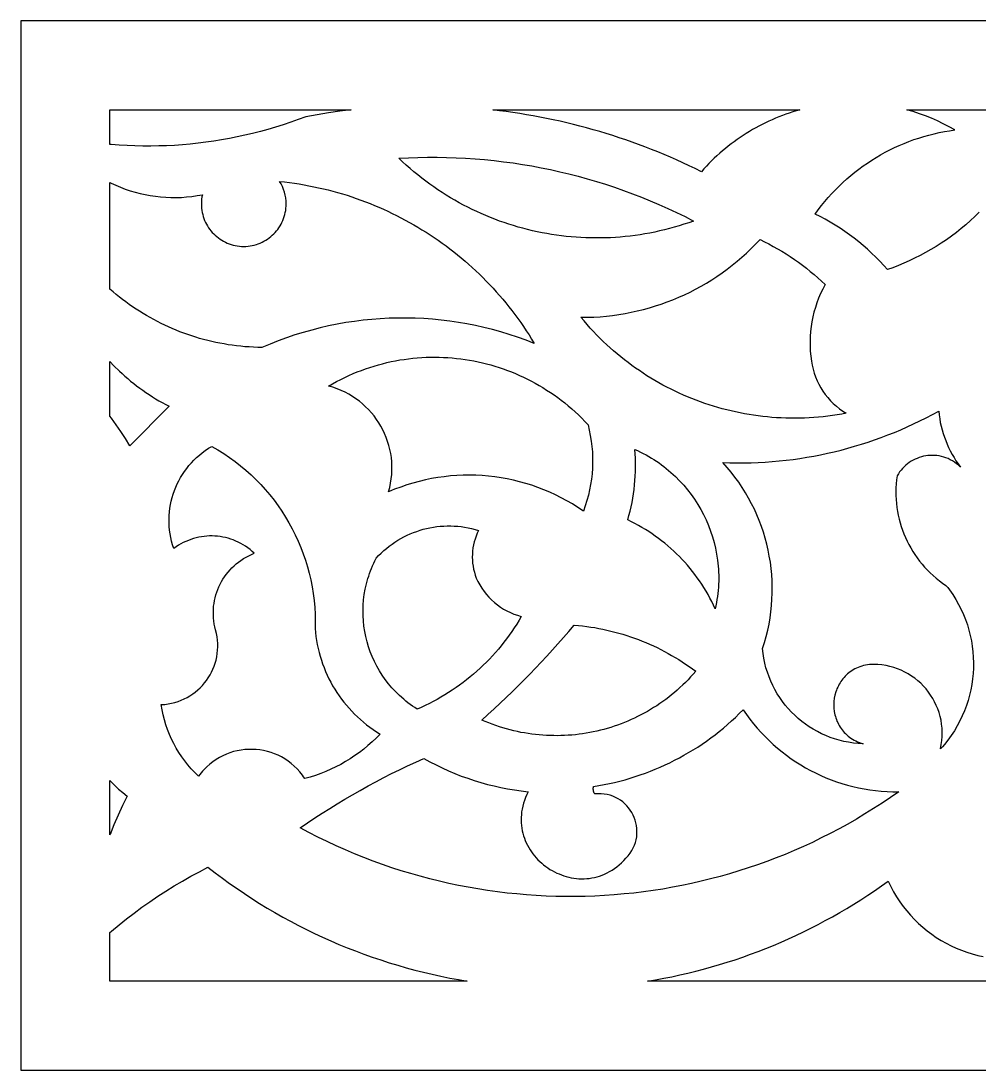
# Model space of a CAD drawing. Extents: x -116 to 116, y -59 to 59.
# Drawn here: x -116.5 to -8.8, y -59 to 59 of the extents above; entities that cross this region are included whole.
import ezdxf

# ---------------------------------------------------------------- set-up
doc = ezdxf.new("R2010")
doc.units = 0
doc.header["$MEASUREMENT"] = 0
doc.layers.add('BITMAP_LAYER', color=18, linetype='CONTINUOUS')

msp = doc.modelspace()

# ---------------------------------------------------------------- linework, layer by layer
at = {"layer": 'BITMAP_LAYER'}
for points in [[(116.5, -59), (116.5, 59), (-116.5, 59), (-116.5, -59)], [(-80.65, 48.84), (-81.93, 48.66), (-83.21, 48.46), (-84.48, 48.23), (-85.32, 47.92), (-86.17, 47.62), (-87.02, 47.33), (-87.87, 47.06), (-88.73, 46.81), (-89.59, 46.57), (-90.46, 46.35), (-91.32, 46.15), (-92.19, 45.96), (-93.07, 45.78), (-93.94, 45.63), (-94.82, 45.48), (-95.7, 45.36), (-96.59, 45.25), (-97.47, 45.15), (-98.35, 45.08), (-99.24, 45.01), (-100.13, 44.97), (-101.02, 44.94), (-101.91, 44.92), (-102.8, 44.92), (-103.69, 44.94), (-104.58, 44.98), (-105.47, 45.03), (-106.36, 45.09), (-106.5, 45.11), (-106.5, 49), (-79.37, 49)], [(-29.34, 48.89), (-29.73, 48.77), (-30.13, 48.64), (-30.52, 48.5), (-30.9, 48.36), (-31.29, 48.21), (-31.67, 48.06), (-32.05, 47.89), (-32.42, 47.72), (-32.8, 47.55), (-33.17, 47.37), (-33.53, 47.18), (-33.89, 46.98), (-34.25, 46.78), (-34.61, 46.57), (-34.96, 46.35), (-35.31, 46.13), (-35.65, 45.9), (-35.99, 45.66), (-36.33, 45.42), (-36.66, 45.18), (-36.98, 44.92), (-37.31, 44.66), (-37.63, 44.4), (-37.94, 44.12), (-38.25, 43.84), (-38.55, 43.56), (-38.85, 43.27), (-39.15, 42.97), (-39.43, 42.67), (-39.72, 42.36), (-40, 42.05), (-40.69, 42.39), (-41.39, 42.72), (-42.09, 43.05), (-42.79, 43.37), (-43.49, 43.68), (-44.2, 43.98), (-44.91, 44.27), (-45.63, 44.56), (-46.35, 44.83), (-47.07, 45.1), (-47.79, 45.37), (-48.51, 45.62), (-49.24, 45.87), (-49.97, 46.11), (-50.7, 46.34), (-51.44, 46.56), (-52.18, 46.77), (-52.92, 46.98), (-53.66, 47.17), (-54.4, 47.36), (-55.15, 47.55), (-55.9, 47.72), (-56.65, 47.88), (-57.4, 48.04), (-58.15, 48.19), (-58.91, 48.33), (-59.67, 48.46), (-60.43, 48.59), (-61.19, 48.7), (-61.95, 48.81), (-62.71, 48.91), (-63.47, 49), (-28.94, 49)], [(-68.65, 43.66), (-67.58, 43.62), (-66.51, 43.57), (-65.44, 43.5), (-64.37, 43.41), (-63.31, 43.3), (-62.24, 43.17), (-61.18, 43.03), (-60.13, 42.87), (-59.07, 42.69), (-58.02, 42.5), (-56.97, 42.28), (-55.93, 42.05), (-54.89, 41.8), (-53.86, 41.53), (-52.83, 41.25), (-51.8, 40.95), (-50.78, 40.63), (-49.76, 40.29), (-48.75, 39.94), (-47.75, 39.57), (-46.75, 39.18), (-45.75, 38.78), (-44.77, 38.35), (-43.79, 37.92), (-42.81, 37.46), (-41.84, 36.99), (-40.88, 36.5), (-41.42, 36.31), (-41.96, 36.13), (-42.51, 35.96), (-43.05, 35.8), (-43.6, 35.65), (-44.15, 35.51), (-44.7, 35.38), (-45.25, 35.26), (-45.8, 35.15), (-46.35, 35.05), (-46.9, 34.96), (-47.45, 34.88), (-48.01, 34.81), (-48.56, 34.75), (-49.12, 34.7), (-49.67, 34.66), (-50.23, 34.62), (-50.78, 34.6), (-51.34, 34.59), (-51.89, 34.59), (-52.44, 34.59), (-53, 34.61), (-53.55, 34.64), (-54.1, 34.67), (-54.65, 34.72), (-55.2, 34.77), (-55.75, 34.83), (-56.29, 34.91), (-56.84, 34.99), (-57.38, 35.08), (-57.92, 35.18), (-58.46, 35.29), (-59, 35.41), (-59.54, 35.54), (-60.07, 35.68), (-60.6, 35.82), (-61.13, 35.98), (-61.66, 36.15), (-62.18, 36.32), (-62.7, 36.5), (-63.22, 36.7), (-63.73, 36.9), (-64.25, 37.11), (-64.75, 37.33), (-65.26, 37.56), (-65.76, 37.79), (-66.26, 38.04), (-66.75, 38.3), (-67.24, 38.56), (-67.73, 38.83), (-68.21, 39.11), (-68.68, 39.4), (-69.16, 39.7), (-69.62, 40.01), (-70.09, 40.33), (-70.55, 40.65), (-71, 40.99), (-71.45, 41.33), (-71.89, 41.68), (-72.33, 42.04), (-72.76, 42.41), (-73.19, 42.78), (-73.61, 43.17), (-74.03, 43.56), (-72.95, 43.62), (-71.87, 43.65), (-70.8, 43.67), (-69.72, 43.67)], [(-86.87, 40.9), (-86.32, 40.83), (-85.76, 40.75), (-85.21, 40.67), (-84.67, 40.57), (-84.12, 40.47), (-83.58, 40.36), (-83.04, 40.25), (-82.5, 40.12), (-81.96, 39.99), (-81.43, 39.85), (-80.9, 39.7), (-80.37, 39.55), (-79.84, 39.39), (-79.32, 39.22), (-78.8, 39.04), (-78.29, 38.85), (-77.77, 38.66), (-77.26, 38.46), (-76.76, 38.26), (-76.25, 38.04), (-75.75, 37.82), (-75.26, 37.6), (-74.76, 37.36), (-74.27, 37.12), (-73.79, 36.87), (-73.31, 36.61), (-72.83, 36.35), (-72.35, 36.08), (-71.88, 35.81), (-71.42, 35.52), (-70.96, 35.23), (-70.5, 34.94), (-70.04, 34.64), (-69.6, 34.33), (-69.15, 34.01), (-68.71, 33.69), (-68.27, 33.36), (-67.84, 33.03), (-67.42, 32.69), (-67, 32.34), (-66.58, 31.99), (-66.17, 31.63), (-65.76, 31.26), (-65.36, 30.89), (-64.96, 30.51), (-64.57, 30.13), (-64.19, 29.74), (-63.81, 29.34), (-63.43, 28.94), (-63.06, 28.54), (-62.7, 28.12), (-62.34, 27.7), (-61.99, 27.28), (-61.64, 26.85), (-61.3, 26.42), (-60.97, 25.98), (-60.64, 25.53), (-60.31, 25.08), (-60, 24.62), (-59.69, 24.16), (-59.38, 23.69), (-59.09, 23.22), (-58.8, 22.74), (-59.72, 23.1), (-60.66, 23.44), (-61.6, 23.75), (-62.54, 24.03), (-63.49, 24.3), (-64.45, 24.53), (-65.4, 24.75), (-66.37, 24.94), (-67.33, 25.1), (-68.3, 25.25), (-69.27, 25.36), (-70.25, 25.46), (-71.22, 25.53), (-72.2, 25.57), (-73.17, 25.59), (-74.15, 25.59), (-75.12, 25.56), (-76.1, 25.51), (-77.07, 25.44), (-78.04, 25.34), (-79.01, 25.21), (-79.98, 25.07), (-80.94, 24.9), (-81.91, 24.7), (-82.86, 24.48), (-83.81, 24.24), (-84.76, 23.97), (-85.7, 23.68), (-86.64, 23.36), (-87.57, 23.03), (-88.49, 22.66), (-89.41, 22.27), (-89.89, 22.28), (-90.37, 22.3), (-90.85, 22.33), (-91.32, 22.36), (-91.8, 22.41), (-92.27, 22.46), (-92.74, 22.52), (-93.21, 22.59), (-93.67, 22.67), (-94.14, 22.75), (-94.6, 22.85), (-95.06, 22.95), (-95.51, 23.06), (-95.97, 23.18), (-96.42, 23.3), (-96.86, 23.44), (-97.31, 23.58), (-97.75, 23.73), (-98.19, 23.88), (-98.63, 24.05), (-99.06, 24.22), (-99.49, 24.4), (-99.91, 24.59), (-100.33, 24.78), (-100.75, 24.98), (-101.16, 25.19), (-101.57, 25.41), (-101.98, 25.63), (-102.38, 25.86), (-102.78, 26.1), (-103.17, 26.34), (-103.56, 26.59), (-103.95, 26.85), (-104.33, 27.12), (-104.7, 27.39), (-105.07, 27.66), (-105.44, 27.95), (-105.8, 28.24), (-106.15, 28.54), (-106.5, 28.84), (-106.5, 40.83), (-106.36, 40.76), (-105.84, 40.52), (-105.31, 40.29), (-104.77, 40.09), (-104.22, 39.9), (-103.66, 39.74), (-103.1, 39.59), (-102.54, 39.47), (-101.97, 39.36), (-101.39, 39.28), (-100.81, 39.21), (-100.23, 39.17), (-99.65, 39.15), (-99.06, 39.14), (-98.47, 39.16), (-97.88, 39.21), (-97.29, 39.27), (-96.7, 39.36), (-96.11, 39.46), (-96.16, 39.21), (-96.19, 38.95), (-96.22, 38.68), (-96.22, 38.42), (-96.22, 38.17), (-96.2, 37.93), (-96.17, 37.69), (-96.13, 37.45), (-96.07, 37.22), (-96.01, 37), (-95.93, 36.78), (-95.85, 36.56), (-95.75, 36.35), (-95.65, 36.14), (-95.53, 35.94), (-95.41, 35.75), (-95.28, 35.56), (-95.14, 35.38), (-94.99, 35.21), (-94.83, 35.04), (-94.66, 34.89), (-94.49, 34.74), (-94.31, 34.59), (-94.12, 34.46), (-93.93, 34.34), (-93.73, 34.22), (-93.52, 34.12), (-93.31, 34.02), (-93.1, 33.94), (-92.87, 33.86), (-92.65, 33.8), (-92.42, 33.74), (-92.18, 33.7), (-91.94, 33.67), (-91.7, 33.65), (-91.46, 33.65), (-91.21, 33.65), (-90.97, 33.67), (-90.73, 33.7), (-90.5, 33.74), (-90.27, 33.8), (-90.04, 33.86), (-89.82, 33.94), (-89.6, 34.02), (-89.39, 34.12), (-89.18, 34.22), (-88.98, 34.34), (-88.79, 34.46), (-88.6, 34.59), (-88.42, 34.74), (-88.25, 34.89), (-88.09, 35.04), (-87.93, 35.21), (-87.78, 35.38), (-87.64, 35.56), (-87.5, 35.75), (-87.38, 35.94), (-87.26, 36.14), (-87.16, 36.35), (-87.06, 36.56), (-86.98, 36.78), (-86.9, 37), (-86.84, 37.22), (-86.79, 37.45), (-86.74, 37.69), (-86.71, 37.93), (-86.7, 38.17), (-86.69, 38.42), (-86.7, 38.75), (-86.74, 39.09), (-86.8, 39.42), (-86.88, 39.75), (-86.98, 40.06), (-87.11, 40.37), (-87.26, 40.67), (-87.43, 40.96)], [(-32.91, 34.17), (-32.41, 33.92), (-31.92, 33.65), (-31.43, 33.38), (-30.95, 33.09), (-30.48, 32.8), (-30.01, 32.5), (-29.54, 32.18), (-29.09, 31.86), (-28.64, 31.53), (-28.2, 31.18), (-27.77, 30.83), (-27.34, 30.47), (-26.92, 30.1), (-26.51, 29.72), (-26.1, 29.34), (-26.36, 28.84), (-26.6, 28.34), (-26.82, 27.82), (-27.02, 27.3), (-27.19, 26.78), (-27.35, 26.24), (-27.48, 25.71), (-27.58, 25.16), (-27.67, 24.62), (-27.73, 24.07), (-27.77, 23.51), (-27.79, 22.96), (-27.79, 22.4), (-27.76, 21.85), (-27.71, 21.29), (-27.63, 20.73), (-27.56, 20.28), (-27.45, 19.83), (-27.33, 19.39), (-27.18, 18.96), (-27, 18.54), (-26.81, 18.13), (-26.59, 17.74), (-26.34, 17.35), (-26.08, 16.98), (-25.8, 16.63), (-25.5, 16.29), (-25.17, 15.97), (-24.83, 15.67), (-24.48, 15.38), (-24.1, 15.12), (-23.71, 14.88), (-24.23, 14.78), (-24.75, 14.69), (-25.28, 14.61), (-25.8, 14.54), (-26.33, 14.48), (-26.85, 14.43), (-27.38, 14.39), (-27.9, 14.36), (-28.42, 14.33), (-28.95, 14.32), (-29.47, 14.31), (-29.99, 14.31), (-30.51, 14.33), (-31.03, 14.35), (-31.55, 14.37), (-32.07, 14.41), (-32.58, 14.46), (-33.1, 14.51), (-33.61, 14.57), (-34.13, 14.65), (-34.64, 14.73), (-35.14, 14.81), (-35.65, 14.91), (-36.16, 15.02), (-36.66, 15.13), (-37.16, 15.25), (-37.66, 15.38), (-38.15, 15.52), (-38.65, 15.67), (-39.14, 15.82), (-39.63, 15.99), (-40.11, 16.16), (-40.59, 16.34), (-41.07, 16.52), (-41.55, 16.72), (-42.02, 16.92), (-42.49, 17.13), (-42.96, 17.35), (-43.42, 17.58), (-43.88, 17.81), (-44.34, 18.05), (-44.79, 18.3), (-45.24, 18.56), (-45.68, 18.83), (-46.12, 19.1), (-46.55, 19.38), (-46.98, 19.67), (-47.41, 19.96), (-47.83, 20.26), (-48.25, 20.57), (-48.66, 20.89), (-49.07, 21.21), (-49.47, 21.55), (-49.87, 21.89), (-50.26, 22.23), (-50.65, 22.59), (-51.03, 22.95), (-51.41, 23.31), (-51.78, 23.69), (-52.14, 24.07), (-52.5, 24.46), (-52.85, 24.85), (-53.2, 25.26), (-53.54, 25.67), (-52.82, 25.67), (-52.11, 25.7), (-51.4, 25.74), (-50.69, 25.8), (-49.99, 25.88), (-49.29, 25.98), (-48.59, 26.09), (-47.9, 26.23), (-47.21, 26.38), (-46.53, 26.55), (-45.85, 26.73), (-45.18, 26.94), (-44.51, 27.16), (-43.85, 27.39), (-43.2, 27.65), (-42.55, 27.92), (-41.92, 28.21), (-41.28, 28.51), (-40.66, 28.83), (-40.04, 29.17), (-39.44, 29.52), (-38.84, 29.89), (-38.25, 30.27), (-37.67, 30.67), (-37.1, 31.09), (-36.54, 31.52), (-35.99, 31.97), (-35.45, 32.43), (-34.93, 32.9), (-34.41, 33.39), (-33.91, 33.9), (-33.41, 34.42)], [(-106.05, 20.22), (-105.44, 19.62), (-105.13, 19.33), (-104.82, 19.05), (-104.49, 18.77), (-104.17, 18.5), (-103.83, 18.23), (-103.5, 17.97), (-103.15, 17.71), (-102.81, 17.46), (-102.45, 17.21), (-102.1, 16.97), (-101.73, 16.74), (-101.37, 16.51), (-100.99, 16.29), (-100.62, 16.07), (-100.23, 15.86), (-99.85, 15.66), (-104.28, 11.22), (-104.76, 12.02), (-105.26, 12.81), (-105.79, 13.58), (-106.33, 14.33), (-106.5, 14.55), (-106.5, 20.69)], [(-69.48, 21.18), (-68.99, 21.16), (-68.5, 21.14), (-68.02, 21.1), (-67.53, 21.05), (-67.04, 21), (-66.56, 20.93), (-66.07, 20.85), (-65.59, 20.76), (-65.11, 20.67), (-64.63, 20.56), (-64.16, 20.44), (-63.68, 20.31), (-63.21, 20.18), (-62.75, 20.03), (-62.28, 19.87), (-61.82, 19.7), (-61.36, 19.53), (-60.9, 19.34), (-60.45, 19.14), (-60, 18.94), (-59.56, 18.72), (-59.12, 18.49), (-58.68, 18.26), (-58.25, 18.01), (-57.82, 17.76), (-57.4, 17.49), (-56.98, 17.22), (-56.57, 16.93), (-56.16, 16.64), (-55.76, 16.34), (-55.36, 16.03), (-54.97, 15.7), (-54.58, 15.37), (-54.2, 15.03), (-53.83, 14.68), (-53.46, 14.32), (-53.1, 13.95), (-52.75, 13.57), (-52.61, 12.97), (-52.49, 12.36), (-52.39, 11.75), (-52.31, 11.14), (-52.26, 10.53), (-52.24, 9.91), (-52.24, 9.3), (-52.26, 8.69), (-52.3, 8.07), (-52.37, 7.46), (-52.46, 6.86), (-52.57, 6.25), (-52.71, 5.65), (-52.87, 5.05), (-53.06, 4.46), (-53.27, 3.88), (-53.88, 4.29), (-54.49, 4.67), (-55.12, 5.04), (-55.76, 5.38), (-56.41, 5.7), (-57.06, 6), (-57.72, 6.28), (-58.39, 6.54), (-59.07, 6.77), (-59.75, 6.98), (-60.44, 7.18), (-61.13, 7.34), (-61.83, 7.49), (-62.53, 7.62), (-63.23, 7.72), (-63.94, 7.8), (-64.65, 7.86), (-65.36, 7.9), (-66.07, 7.91), (-66.78, 7.9), (-67.49, 7.87), (-68.2, 7.82), (-68.91, 7.74), (-69.62, 7.64), (-70.33, 7.52), (-71.03, 7.38), (-71.73, 7.21), (-72.43, 7.02), (-73.12, 6.81), (-73.81, 6.58), (-74.49, 6.32), (-75.17, 6.04), (-75.04, 6.52), (-74.94, 7.01), (-74.87, 7.49), (-74.82, 7.97), (-74.79, 8.45), (-74.79, 8.93), (-74.82, 9.41), (-74.86, 9.88), (-74.93, 10.34), (-75.03, 10.81), (-75.14, 11.26), (-75.28, 11.71), (-75.44, 12.15), (-75.62, 12.58), (-75.82, 13), (-76.04, 13.41), (-76.28, 13.81), (-76.53, 14.19), (-76.81, 14.57), (-77.11, 14.93), (-77.42, 15.28), (-77.75, 15.61), (-78.1, 15.92), (-78.46, 16.22), (-78.84, 16.51), (-79.23, 16.77), (-79.65, 17.02), (-80.07, 17.24), (-80.51, 17.45), (-80.96, 17.64), (-81.43, 17.8), (-81.91, 17.94), (-81.46, 18.2), (-81.01, 18.44), (-80.55, 18.68), (-80.09, 18.91), (-79.63, 19.12), (-79.17, 19.33), (-78.7, 19.52), (-78.23, 19.7), (-77.75, 19.87), (-77.28, 20.03), (-76.8, 20.18), (-76.32, 20.32), (-75.84, 20.45), (-75.36, 20.57), (-74.87, 20.68), (-74.38, 20.78), (-73.9, 20.87), (-73.41, 20.94), (-72.92, 21.01), (-72.43, 21.06), (-71.94, 21.11), (-71.45, 21.14), (-70.96, 21.17), (-70.47, 21.18), (-69.97, 21.19)], [(-13.27, 14.69), (-13.21, 14.26), (-13.14, 13.84), (-13.05, 13.42), (-12.94, 13.01), (-12.82, 12.6), (-12.69, 12.2), (-12.54, 11.8), (-12.38, 11.4), (-12.21, 11.01), (-12.02, 10.63), (-11.82, 10.25), (-11.6, 9.88), (-11.38, 9.52), (-11.14, 9.17), (-10.88, 8.82), (-11.1, 9.02), (-11.32, 9.2), (-11.55, 9.37), (-11.78, 9.52), (-12.02, 9.65), (-12.26, 9.77), (-12.51, 9.87), (-12.76, 9.95), (-13.01, 10.02), (-13.26, 10.07), (-13.52, 10.11), (-13.77, 10.13), (-14.03, 10.14), (-14.28, 10.13), (-14.53, 10.11), (-14.78, 10.08), (-15.03, 10.03), (-15.27, 9.97), (-15.51, 9.89), (-15.75, 9.8), (-15.98, 9.7), (-16.2, 9.59), (-16.42, 9.47), (-16.63, 9.33), (-16.84, 9.18), (-17.03, 9.02), (-17.22, 8.85), (-17.39, 8.67), (-17.56, 8.48), (-17.72, 8.28), (-17.86, 8.07), (-17.99, 7.85), (-18.05, 7.4), (-18.1, 6.95), (-18.13, 6.5), (-18.14, 6.06), (-18.13, 5.61), (-18.11, 5.16), (-18.08, 4.72), (-18.03, 4.28), (-17.96, 3.84), (-17.88, 3.41), (-17.78, 2.98), (-17.66, 2.55), (-17.54, 2.13), (-17.39, 1.71), (-17.24, 1.3), (-17.07, 0.9), (-16.88, 0.5), (-16.68, 0.1), (-16.47, -0.28), (-16.24, -0.66), (-16, -1.03), (-15.75, -1.39), (-15.48, -1.75), (-15.2, -2.09), (-14.91, -2.43), (-14.6, -2.76), (-14.28, -3.07), (-13.95, -3.38), (-13.61, -3.67), (-13.25, -3.96), (-12.89, -4.23), (-12.51, -4.49), (-12.31, -4.74), (-12.11, -5), (-11.75, -5.53), (-11.41, -6.07), (-11.09, -6.63), (-10.8, -7.19), (-10.54, -7.76), (-10.31, -8.34), (-10.1, -8.93), (-9.93, -9.53), (-9.77, -10.13), (-9.65, -10.73), (-9.55, -11.34), (-9.47, -11.95), (-9.43, -12.56), (-9.41, -13.18), (-9.42, -13.79), (-9.45, -14.4), (-9.51, -15.01), (-9.6, -15.62), (-9.71, -16.23), (-9.85, -16.83), (-10.01, -17.42), (-10.21, -18.01), (-10.42, -18.59), (-10.67, -19.17), (-10.94, -19.73), (-11.24, -20.28), (-11.56, -20.83), (-11.91, -21.36), (-12.29, -21.88), (-12.69, -22.38), (-12.9, -22.63), (-13.12, -22.87), (-13.03, -22.4), (-12.96, -21.93), (-12.93, -21.47), (-12.92, -21.01), (-12.94, -20.55), (-12.99, -20.1), (-13.06, -19.66), (-13.16, -19.23), (-13.28, -18.8), (-13.43, -18.38), (-13.59, -17.98), (-13.79, -17.58), (-14, -17.2), (-14.23, -16.83), (-14.48, -16.48), (-14.75, -16.14), (-15.04, -15.81), (-15.35, -15.5), (-15.68, -15.21), (-16.02, -14.94), (-16.37, -14.68), (-16.74, -14.45), (-17.13, -14.24), (-17.53, -14.04), (-17.94, -13.88), (-18.36, -13.73), (-18.8, -13.61), (-19.24, -13.51), (-19.7, -13.44), (-20.16, -13.39), (-20.63, -13.38), (-21.11, -13.39), (-21.34, -13.42), (-21.56, -13.46), (-21.78, -13.51), (-21.98, -13.57), (-22.19, -13.64), (-22.38, -13.72), (-22.57, -13.8), (-22.75, -13.89), (-22.93, -13.99), (-23.1, -14.09), (-23.26, -14.2), (-23.42, -14.32), (-23.57, -14.44), (-23.71, -14.57), (-23.84, -14.71), (-23.97, -14.85), (-24.09, -14.99), (-24.21, -15.14), (-24.32, -15.29), (-24.42, -15.45), (-24.52, -15.61), (-24.6, -15.78), (-24.68, -15.94), (-24.76, -16.12), (-24.83, -16.29), (-24.89, -16.47), (-24.99, -16.83), (-25.06, -17.19), (-25.1, -17.56), (-25.12, -17.93), (-25.1, -18.31), (-25.06, -18.68), (-25.03, -18.86), (-24.99, -19.04), (-24.94, -19.22), (-24.89, -19.4), (-24.83, -19.58), (-24.76, -19.75), (-24.68, -19.92), (-24.6, -20.09), (-24.51, -20.26), (-24.41, -20.42), (-24.3, -20.58), (-24.19, -20.73), (-24.07, -20.88), (-23.94, -21.02), (-23.81, -21.16), (-23.66, -21.3), (-23.51, -21.43), (-23.35, -21.55), (-23.19, -21.67), (-23.01, -21.78), (-22.83, -21.89), (-22.64, -21.98), (-22.45, -22.08), (-22.24, -22.16), (-22.03, -22.24), (-21.81, -22.3), (-22.36, -22.27), (-22.91, -22.22), (-23.45, -22.14), (-23.98, -22.03), (-24.5, -21.91), (-25.02, -21.75), (-25.52, -21.58), (-26.01, -21.38), (-26.49, -21.17), (-26.96, -20.93), (-27.42, -20.67), (-27.87, -20.4), (-28.3, -20.1), (-28.71, -19.78), (-29.12, -19.45), (-29.5, -19.1), (-29.87, -18.73), (-30.23, -18.35), (-30.57, -17.95), (-30.89, -17.54), (-31.19, -17.11), (-31.47, -16.67), (-31.73, -16.21), (-31.98, -15.74), (-32.2, -15.26), (-32.4, -14.77), (-32.58, -14.26), (-32.74, -13.75), (-32.87, -13.22), (-32.98, -12.69), (-33.06, -12.15), (-33.13, -11.6), (-32.91, -10.91), (-32.72, -10.22), (-32.55, -9.53), (-32.4, -8.84), (-32.28, -8.15), (-32.19, -7.45), (-32.12, -6.75), (-32.07, -6.05), (-32.04, -5.36), (-32.04, -4.66), (-32.06, -3.96), (-32.1, -3.27), (-32.17, -2.58), (-32.25, -1.89), (-32.37, -1.2), (-32.5, -0.52), (-32.66, 0.15), (-32.83, 0.82), (-33.03, 1.49), (-33.26, 2.14), (-33.5, 2.8), (-33.77, 3.44), (-34.05, 4.07), (-34.36, 4.7), (-34.69, 5.32), (-35.04, 5.92), (-35.42, 6.52), (-35.81, 7.11), (-36.23, 7.68), (-36.66, 8.24), (-37.12, 8.79), (-37.59, 9.33), (-36.8, 9.3), (-36.01, 9.29), (-35.21, 9.29), (-34.42, 9.31), (-33.63, 9.34), (-32.84, 9.38), (-32.06, 9.44), (-31.27, 9.51), (-30.49, 9.59), (-29.7, 9.69), (-28.92, 9.8), (-28.15, 9.92), (-27.37, 10.06), (-26.6, 10.21), (-25.83, 10.37), (-25.06, 10.55), (-24.29, 10.74), (-23.53, 10.94), (-22.78, 11.16), (-22.02, 11.38), (-21.27, 11.63), (-20.53, 11.88), (-19.78, 12.15), (-19.05, 12.43), (-18.31, 12.72), (-17.59, 13.02), (-16.86, 13.34), (-16.14, 13.67), (-15.43, 14.01), (-14.72, 14.37), (-14.02, 14.73), (-13.32, 15.11)], [(-94.37, 10.75), (-93.7, 10.34), (-93.05, 9.9), (-92.42, 9.44), (-91.81, 8.96), (-91.21, 8.46), (-90.63, 7.94), (-90.08, 7.41), (-89.54, 6.86), (-89.03, 6.29), (-88.53, 5.7), (-88.05, 5.1), (-87.6, 4.48), (-87.17, 3.85), (-86.76, 3.2), (-86.37, 2.55), (-86, 1.87), (-85.66, 1.19), (-85.34, 0.5), (-85.04, -0.21), (-84.77, -0.93), (-84.52, -1.65), (-84.3, -2.39), (-84.1, -3.13), (-83.92, -3.88), (-83.77, -4.64), (-83.65, -5.41), (-83.55, -6.18), (-83.48, -6.96), (-83.44, -7.74), (-83.42, -8.53), (-83.44, -9.32), (-83.39, -9.78), (-83.34, -10.24), (-83.27, -10.69), (-83.19, -11.14), (-83.09, -11.58), (-82.99, -12.03), (-82.87, -12.46), (-82.73, -12.89), (-82.59, -13.32), (-82.43, -13.74), (-82.26, -14.16), (-82.07, -14.57), (-81.88, -14.98), (-81.67, -15.37), (-81.46, -15.77), (-81.23, -16.15), (-80.99, -16.53), (-80.74, -16.9), (-80.47, -17.27), (-80.2, -17.62), (-79.92, -17.97), (-79.62, -18.31), (-79.32, -18.65), (-79, -18.97), (-78.68, -19.28), (-78.34, -19.59), (-78, -19.88), (-77.64, -20.17), (-77.28, -20.45), (-76.91, -20.71), (-76.53, -20.97), (-76.13, -21.21), (-76.57, -21.66), (-77.02, -22.09), (-77.49, -22.5), (-77.97, -22.9), (-78.46, -23.28), (-78.96, -23.64), (-79.48, -23.98), (-80.01, -24.31), (-80.55, -24.62), (-81.09, -24.9), (-81.65, -25.17), (-82.22, -25.42), (-82.8, -25.65), (-83.39, -25.86), (-83.98, -26.05), (-84.58, -26.22), (-84.72, -26.02), (-84.85, -25.83), (-85.14, -25.46), (-85.45, -25.12), (-85.77, -24.81), (-86.11, -24.52), (-86.46, -24.25), (-86.83, -24.01), (-87.21, -23.79), (-87.59, -23.6), (-87.99, -23.43), (-88.39, -23.28), (-88.8, -23.16), (-89.22, -23.07), (-89.64, -23), (-90.06, -22.95), (-90.49, -22.93), (-90.91, -22.93), (-91.34, -22.96), (-91.76, -23.01), (-92.18, -23.09), (-92.6, -23.19), (-93.01, -23.32), (-93.41, -23.47), (-93.8, -23.65), (-94.19, -23.85), (-94.56, -24.08), (-94.93, -24.33), (-95.28, -24.6), (-95.62, -24.9), (-95.94, -25.23), (-96.09, -25.4), (-96.24, -25.58), (-96.39, -25.77), (-96.53, -25.96), (-96.95, -25.55), (-97.35, -25.13), (-97.73, -24.69), (-98.09, -24.24), (-98.43, -23.77), (-98.75, -23.29), (-99.05, -22.8), (-99.33, -22.29), (-99.59, -21.78), (-99.82, -21.25), (-100.03, -20.71), (-100.22, -20.16), (-100.38, -19.61), (-100.52, -19.05), (-100.64, -18.48), (-100.73, -17.9), (-100.34, -17.87), (-99.95, -17.82), (-99.57, -17.75), (-99.2, -17.65), (-98.84, -17.54), (-98.49, -17.41), (-98.15, -17.26), (-97.82, -17.09), (-97.5, -16.9), (-97.19, -16.7), (-96.9, -16.48), (-96.62, -16.25), (-96.36, -16), (-96.1, -15.73), (-95.87, -15.46), (-95.65, -15.17), (-95.44, -14.87), (-95.25, -14.56), (-95.08, -14.24), (-94.93, -13.92), (-94.79, -13.58), (-94.67, -13.23), (-94.57, -12.88), (-94.49, -12.52), (-94.43, -12.15), (-94.39, -11.78), (-94.37, -11.41), (-94.38, -11.03), (-94.4, -10.65), (-94.45, -10.27), (-94.52, -9.88), (-94.62, -9.49), (-94.7, -9.16), (-94.77, -8.83), (-94.82, -8.49), (-94.85, -8.16), (-94.87, -7.82), (-94.87, -7.49), (-94.86, -7.16), (-94.84, -6.83), (-94.79, -6.51), (-94.74, -6.19), (-94.67, -5.87), (-94.58, -5.55), (-94.48, -5.24), (-94.37, -4.94), (-94.24, -4.64), (-94.1, -4.35), (-93.95, -4.06), (-93.79, -3.78), (-93.61, -3.51), (-93.42, -3.25), (-93.22, -2.99), (-93, -2.75), (-92.78, -2.51), (-92.54, -2.28), (-92.3, -2.07), (-92.04, -1.86), (-91.77, -1.67), (-91.49, -1.48), (-91.2, -1.31), (-90.9, -1.15), (-90.59, -1.01), (-90.27, -0.88), (-90.51, -0.66), (-90.75, -0.45), (-91, -0.26), (-91.26, -0.08), (-91.52, 0.08), (-91.79, 0.24), (-92.07, 0.38), (-92.35, 0.5), (-92.63, 0.62), (-92.92, 0.72), (-93.21, 0.81), (-93.5, 0.89), (-93.8, 0.95), (-94.1, 1), (-94.4, 1.04), (-94.7, 1.06), (-95, 1.07), (-95.3, 1.07), (-95.61, 1.06), (-95.91, 1.03), (-96.21, 0.99), (-96.51, 0.93), (-96.81, 0.86), (-97.1, 0.78), (-97.39, 0.69), (-97.68, 0.58), (-97.97, 0.46), (-98.25, 0.33), (-98.52, 0.18), (-98.79, 0.02), (-99.06, -0.16), (-99.32, -0.35), (-99.45, 0.06), (-99.56, 0.48), (-99.66, 0.89), (-99.73, 1.3), (-99.79, 1.72), (-99.83, 2.14), (-99.85, 2.55), (-99.85, 2.96), (-99.84, 3.38), (-99.8, 3.79), (-99.75, 4.19), (-99.69, 4.6), (-99.6, 5), (-99.5, 5.39), (-99.38, 5.78), (-99.25, 6.17), (-99.1, 6.55), (-98.93, 6.92), (-98.75, 7.29), (-98.56, 7.64), (-98.34, 7.99), (-98.12, 8.34), (-97.87, 8.67), (-97.62, 8.99), (-97.34, 9.3), (-97.06, 9.6), (-96.76, 9.89), (-96.44, 10.17), (-96.12, 10.44), (-95.78, 10.69), (-95.42, 10.93), (-95.05, 11.15)], [(-47.17, 10.67), (-46.85, 10.51), (-46.54, 10.36), (-46.23, 10.19), (-45.93, 10.02), (-45.63, 9.84), (-45.34, 9.66), (-45.05, 9.47), (-44.76, 9.28), (-44.49, 9.08), (-44.21, 8.87), (-43.95, 8.66), (-43.43, 8.22), (-42.93, 7.76), (-42.45, 7.28), (-41.99, 6.79), (-41.56, 6.27), (-41.15, 5.74), (-40.77, 5.2), (-40.4, 4.63), (-40.07, 4.06), (-39.75, 3.47), (-39.46, 2.87), (-39.2, 2.25), (-38.97, 1.63), (-38.76, 0.99), (-38.57, 0.35), (-38.42, -0.31), (-38.29, -0.97), (-38.19, -1.64), (-38.11, -2.31), (-38.09, -2.65), (-38.07, -2.99), (-38.06, -3.33), (-38.06, -3.67), (-38.06, -4.01), (-38.07, -4.36), (-38.09, -4.7), (-38.12, -5.05), (-38.15, -5.39), (-38.2, -5.74), (-38.25, -6.08), (-38.3, -6.43), (-38.37, -6.77), (-38.44, -7.12), (-38.63, -6.71), (-38.83, -6.3), (-39.04, -5.91), (-39.26, -5.51), (-39.48, -5.12), (-39.72, -4.74), (-39.96, -4.36), (-40.21, -3.99), (-40.46, -3.63), (-40.73, -3.27), (-41, -2.92), (-41.28, -2.57), (-41.57, -2.23), (-41.86, -1.89), (-42.17, -1.57), (-42.47, -1.25), (-42.79, -0.93), (-43.11, -0.62), (-43.44, -0.32), (-43.78, -0.03), (-44.12, 0.25), (-44.47, 0.53), (-44.82, 0.8), (-45.19, 1.06), (-45.55, 1.32), (-45.93, 1.57), (-46.3, 1.81), (-46.69, 2.04), (-47.08, 2.26), (-47.47, 2.48), (-47.88, 2.68), (-48.28, 2.88), (-48.15, 3.36), (-48.02, 3.85), (-47.91, 4.34), (-47.8, 4.83), (-47.71, 5.32), (-47.63, 5.82), (-47.57, 6.31), (-47.51, 6.81), (-47.47, 7.31), (-47.44, 7.81), (-47.41, 8.31), (-47.41, 8.81), (-47.41, 9.31), (-47.42, 9.81), (-47.45, 10.31), (-47.49, 10.81)], [(-67.8, 2.19), (-67.4, 2.16), (-67.01, 2.12), (-66.62, 2.07), (-66.23, 2), (-65.84, 1.91), (-65.45, 1.81), (-65.06, 1.7), (-65.21, 1.38), (-65.34, 1.06), (-65.45, 0.73), (-65.55, 0.4), (-65.63, 0.06), (-65.69, -0.28), (-65.73, -0.62), (-65.75, -0.96), (-65.76, -1.3), (-65.75, -1.65), (-65.72, -1.99), (-65.67, -2.33), (-65.61, -2.67), (-65.53, -3), (-65.43, -3.34), (-65.31, -3.67), (-65.12, -4.06), (-64.91, -4.44), (-64.69, -4.81), (-64.44, -5.16), (-64.18, -5.5), (-63.89, -5.82), (-63.59, -6.12), (-63.28, -6.4), (-62.94, -6.67), (-62.6, -6.92), (-62.24, -7.15), (-61.86, -7.36), (-61.48, -7.54), (-61.08, -7.71), (-60.67, -7.85), (-60.25, -7.97), (-60.5, -8.41), (-60.77, -8.84), (-61.04, -9.26), (-61.32, -9.67), (-61.6, -10.08), (-61.9, -10.49), (-62.2, -10.88), (-62.51, -11.27), (-62.83, -11.66), (-63.15, -12.03), (-63.48, -12.4), (-63.82, -12.77), (-64.17, -13.12), (-64.52, -13.47), (-64.89, -13.81), (-65.25, -14.15), (-65.63, -14.47), (-66.01, -14.79), (-66.4, -15.1), (-66.79, -15.41), (-67.19, -15.7), (-67.59, -15.99), (-68.01, -16.27), (-68.42, -16.54), (-68.85, -16.81), (-69.28, -17.06), (-69.71, -17.31), (-70.15, -17.55), (-70.59, -17.77), (-71.05, -17.99), (-71.5, -18.21), (-71.96, -18.41), (-72.23, -18.24), (-72.49, -18.06), (-72.74, -17.88), (-72.99, -17.69), (-73.24, -17.5), (-73.47, -17.3), (-73.93, -16.89), (-74.37, -16.47), (-74.79, -16.02), (-75.18, -15.56), (-75.54, -15.09), (-75.88, -14.59), (-76.2, -14.09), (-76.5, -13.57), (-76.77, -13.04), (-77.01, -12.5), (-77.23, -11.95), (-77.42, -11.39), (-77.59, -10.82), (-77.73, -10.25), (-77.85, -9.67), (-77.94, -9.08), (-78, -8.49), (-78.04, -7.9), (-78.04, -7.3), (-78.02, -6.7), (-77.98, -6.11), (-77.9, -5.51), (-77.8, -4.91), (-77.66, -4.32), (-77.5, -3.73), (-77.41, -3.44), (-77.31, -3.15), (-77.21, -2.86), (-77.09, -2.57), (-76.97, -2.28), (-76.84, -1.99), (-76.71, -1.71), (-76.56, -1.43), (-76.29, -1.13), (-76, -0.85), (-75.71, -0.58), (-75.41, -0.32), (-75.1, -0.07), (-74.78, 0.16), (-74.46, 0.38), (-74.13, 0.59), (-73.79, 0.79), (-73.44, 0.98), (-73.09, 1.15), (-72.74, 1.31), (-72.38, 1.46), (-72.01, 1.59), (-71.64, 1.71), (-71.27, 1.82), (-70.9, 1.92), (-70.52, 2), (-70.13, 2.07), (-69.75, 2.12), (-69.36, 2.16), (-68.97, 2.19), (-68.58, 2.21), (-68.19, 2.21)], [(-53.83, -8.99), (-53.36, -9.04), (-52.9, -9.1), (-52.44, -9.17), (-51.99, -9.24), (-51.53, -9.32), (-51.08, -9.41), (-50.63, -9.51), (-50.18, -9.62), (-49.73, -9.73), (-49.28, -9.85), (-48.84, -9.98), (-48.4, -10.12), (-47.96, -10.27), (-47.53, -10.42), (-47.09, -10.58), (-46.67, -10.75), (-46.24, -10.92), (-45.82, -11.11), (-45.4, -11.3), (-44.98, -11.49), (-44.57, -11.7), (-44.16, -11.91), (-43.75, -12.13), (-43.35, -12.36), (-42.95, -12.6), (-42.55, -12.84), (-42.16, -13.09), (-41.78, -13.34), (-41.39, -13.61), (-41.02, -13.88), (-40.64, -14.15), (-40.92, -14.48), (-41.21, -14.79), (-41.5, -15.1), (-41.8, -15.4), (-42.1, -15.69), (-42.41, -15.98), (-42.72, -16.26), (-43.04, -16.53), (-43.36, -16.8), (-43.68, -17.06), (-44.01, -17.31), (-44.35, -17.55), (-44.69, -17.79), (-45.03, -18.02), (-45.38, -18.24), (-45.73, -18.46), (-46.08, -18.66), (-46.44, -18.86), (-46.8, -19.06), (-47.17, -19.24), (-47.53, -19.42), (-47.9, -19.59), (-48.28, -19.75), (-48.66, -19.91), (-49.03, -20.06), (-49.42, -20.2), (-49.8, -20.33), (-50.19, -20.46), (-50.58, -20.57), (-50.97, -20.68), (-51.36, -20.78), (-51.76, -20.88), (-52.16, -20.96), (-52.56, -21.04), (-52.96, -21.11), (-53.36, -21.18), (-53.76, -21.23), (-54.17, -21.28), (-54.57, -21.32), (-54.98, -21.35), (-55.38, -21.37), (-55.79, -21.39), (-56.2, -21.4), (-56.61, -21.39), (-57.02, -21.38), (-57.43, -21.37), (-57.84, -21.34), (-58.25, -21.31), (-58.65, -21.27), (-59.06, -21.22), (-59.47, -21.16), (-59.88, -21.09), (-60.29, -21.02), (-60.69, -20.93), (-61.1, -20.84), (-61.5, -20.74), (-61.91, -20.63), (-62.31, -20.52), (-62.71, -20.39), (-63.11, -20.26), (-63.51, -20.11), (-63.9, -19.96), (-64.3, -19.8), (-64.69, -19.63), (-64, -19.01), (-63.31, -18.38), (-62.63, -17.74), (-61.96, -17.1), (-61.29, -16.45), (-60.62, -15.79), (-59.96, -15.14), (-59.31, -14.47), (-58.66, -13.8), (-58.02, -13.12), (-57.38, -12.44), (-56.75, -11.75), (-56.13, -11.06), (-55.51, -10.36), (-54.9, -9.66), (-54.29, -8.95)], [(-34.94, -19.02), (-34.55, -19.54), (-34.15, -20.05), (-33.73, -20.55), (-33.3, -21.03), (-32.85, -21.5), (-32.39, -21.95), (-31.92, -22.39), (-31.44, -22.81), (-30.94, -23.21), (-30.43, -23.6), (-29.91, -23.98), (-29.38, -24.33), (-28.84, -24.67), (-28.29, -25), (-27.73, -25.3), (-27.16, -25.59), (-26.59, -25.86), (-26, -26.12), (-25.41, -26.35), (-24.81, -26.57), (-24.2, -26.77), (-23.58, -26.95), (-22.96, -27.11), (-22.34, -27.26), (-21.7, -27.38), (-21.07, -27.48), (-20.42, -27.57), (-19.78, -27.63), (-19.13, -27.68), (-18.47, -27.7), (-17.82, -27.7), (-18.75, -28.36), (-19.69, -28.99), (-20.65, -29.6), (-21.61, -30.2), (-22.57, -30.78), (-23.55, -31.34), (-24.53, -31.88), (-25.52, -32.4), (-26.52, -32.9), (-27.53, -33.39), (-28.54, -33.86), (-29.56, -34.31), (-30.58, -34.74), (-31.61, -35.15), (-32.65, -35.54), (-33.69, -35.92), (-34.74, -36.27), (-35.79, -36.61), (-36.85, -36.93), (-37.91, -37.23), (-38.97, -37.51), (-40.04, -37.77), (-41.11, -38.02), (-42.19, -38.24), (-43.27, -38.45), (-44.35, -38.64), (-45.44, -38.81), (-46.52, -38.96), (-47.61, -39.09), (-48.7, -39.2), (-49.8, -39.3), (-50.89, -39.37), (-51.99, -39.43), (-53.08, -39.47), (-54.18, -39.48), (-55.28, -39.48), (-56.37, -39.47), (-57.47, -39.43), (-58.57, -39.37), (-59.66, -39.3), (-60.76, -39.2), (-61.85, -39.09), (-62.94, -38.96), (-64.04, -38.8), (-65.13, -38.63), (-66.21, -38.45), (-67.3, -38.24), (-68.38, -38.01), (-69.46, -37.76), (-70.53, -37.5), (-71.61, -37.21), (-72.68, -36.91), (-73.74, -36.59), (-74.8, -36.24), (-75.86, -35.88), (-76.91, -35.5), (-77.96, -35.1), (-79, -34.68), (-80.03, -34.25), (-81.06, -33.79), (-82.09, -33.31), (-83.11, -32.82), (-84.12, -32.3), (-85.12, -31.77), (-84.3, -31.2), (-83.47, -30.65), (-82.63, -30.11), (-81.79, -29.57), (-80.94, -29.05), (-80.08, -28.53), (-79.22, -28.03), (-78.35, -27.54), (-77.48, -27.05), (-76.6, -26.58), (-75.72, -26.11), (-74.83, -25.66), (-73.93, -25.22), (-73.03, -24.79), (-72.12, -24.36), (-71.21, -23.95), (-70.53, -24.33), (-69.84, -24.68), (-69.15, -25.02), (-68.44, -25.34), (-67.73, -25.64), (-67, -25.93), (-66.28, -26.19), (-65.54, -26.43), (-64.8, -26.66), (-64.06, -26.87), (-63.31, -27.05), (-62.55, -27.22), (-61.79, -27.37), (-61.02, -27.5), (-60.25, -27.61), (-59.48, -27.69), (-59.64, -28.02), (-59.78, -28.35), (-59.9, -28.67), (-60, -29), (-60.09, -29.32), (-60.16, -29.64), (-60.21, -29.96), (-60.24, -30.27), (-60.26, -30.58), (-60.27, -30.89), (-60.26, -31.19), (-60.23, -31.49), (-60.2, -31.79), (-60.14, -32.08), (-60.08, -32.37), (-60, -32.65), (-59.91, -32.92), (-59.8, -33.2), (-59.69, -33.46), (-59.56, -33.72), (-59.42, -33.97), (-59.27, -34.22), (-59.11, -34.46), (-58.94, -34.69), (-58.76, -34.92), (-58.57, -35.14), (-58.38, -35.35), (-58.17, -35.55), (-57.96, -35.74), (-57.74, -35.93), (-57.51, -36.1), (-57.27, -36.27), (-57.03, -36.43), (-56.78, -36.57), (-56.53, -36.71), (-56.27, -36.84), (-56.01, -36.95), (-55.74, -37.06), (-55.47, -37.16), (-55.19, -37.24), (-54.92, -37.31), (-54.63, -37.37), (-54.35, -37.42), (-54.06, -37.46), (-53.78, -37.48), (-53.49, -37.49), (-53.2, -37.49), (-52.9, -37.47), (-52.61, -37.44), (-52.32, -37.4), (-52.03, -37.34), (-51.74, -37.26), (-51.45, -37.18), (-51.17, -37.08), (-50.88, -36.96), (-50.6, -36.82), (-50.32, -36.68), (-50.05, -36.51), (-49.78, -36.33), (-49.51, -36.13), (-49.25, -35.92), (-48.99, -35.68), (-48.74, -35.43), (-48.49, -35.17), (-48.24, -34.89), (-48.02, -34.61), (-47.83, -34.32), (-47.66, -34.02), (-47.53, -33.71), (-47.42, -33.4), (-47.34, -33.09), (-47.28, -32.77), (-47.25, -32.45), (-47.25, -32.14), (-47.26, -31.82), (-47.3, -31.51), (-47.37, -31.2), (-47.45, -30.9), (-47.56, -30.6), (-47.69, -30.32), (-47.83, -30.04), (-48, -29.77), (-48.19, -29.52), (-48.39, -29.28), (-48.61, -29.05), (-48.85, -28.85), (-49.1, -28.66), (-49.37, -28.48), (-49.65, -28.33), (-49.95, -28.2), (-50.26, -28.1), (-50.59, -28.01), (-50.92, -27.96), (-51.27, -27.93), (-51.63, -27.92), (-51.81, -27.93), (-52, -27.95), (-52.05, -27.85), (-52.09, -27.75), (-52.12, -27.64), (-52.14, -27.53), (-52.16, -27.42), (-52.16, -27.31), (-52.15, -27.2), (-52.13, -27.09), (-51.53, -26.99), (-50.94, -26.89), (-50.35, -26.77), (-49.76, -26.64), (-49.17, -26.49), (-48.59, -26.34), (-48.01, -26.17), (-47.44, -25.99), (-46.87, -25.8), (-46.3, -25.6), (-45.74, -25.39), (-45.19, -25.17), (-44.64, -24.93), (-44.09, -24.69), (-43.55, -24.43), (-43.01, -24.16), (-42.48, -23.89), (-41.96, -23.6), (-41.44, -23.3), (-40.93, -22.99), (-40.42, -22.67), (-39.92, -22.34), (-39.43, -22), (-38.94, -21.64), (-38.46, -21.28), (-37.99, -20.91), (-37.53, -20.53), (-37.07, -20.14), (-36.62, -19.74), (-36.18, -19.33), (-35.74, -18.91), (-35.31, -18.48)], [(-106.4, -26.53), (-105.97, -26.96), (-105.52, -27.39), (-105.06, -27.8), (-104.58, -28.2), (-105.1, -29.26), (-105.59, -30.34), (-106.05, -31.43), (-106.49, -32.52), (-106.5, -32.55), (-106.5, -26.42)], [(-94.67, -36.81), (-93.86, -37.42), (-93.04, -38.01), (-92.21, -38.59), (-91.38, -39.16), (-90.53, -39.72), (-89.68, -40.26), (-88.82, -40.78), (-87.95, -41.29), (-87.07, -41.79), (-86.19, -42.27), (-85.3, -42.74), (-84.41, -43.2), (-83.5, -43.64), (-82.59, -44.06), (-81.68, -44.47), (-80.76, -44.87), (-79.83, -45.25), (-78.89, -45.61), (-77.96, -45.97), (-77.01, -46.3), (-76.06, -46.62), (-75.11, -46.93), (-74.15, -47.22), (-73.18, -47.5), (-72.22, -47.76), (-71.24, -48), (-70.27, -48.23), (-69.29, -48.45), (-68.3, -48.65), (-67.31, -48.83), (-66.32, -49), (-106.5, -49), (-106.5, -43.53), (-106.32, -43.37), (-105.48, -42.68), (-104.63, -42), (-103.77, -41.34), (-102.9, -40.7), (-102.01, -40.07), (-101.11, -39.46), (-100.2, -38.87), (-99.28, -38.3), (-98.34, -37.74), (-97.4, -37.2), (-96.44, -36.69), (-95.48, -36.18)]]:
    msp.add_lwpolyline(points, close=True, dxfattribs=at)
for points in [[(-8.78, 37.49), (-9.26, 37.01), (-9.75, 36.54), (-10.27, 36.08), (-10.79, 35.64), (-11.34, 35.21), (-11.89, 34.79), (-12.46, 34.39), (-13.04, 34.01), (-13.62, 33.63), (-14.22, 33.28), (-14.82, 32.94), (-15.42, 32.61), (-16.03, 32.31), (-16.64, 32.02), (-17.25, 31.74), (-17.86, 31.49), (-18.47, 31.25), (-19.07, 31.03), (-19.5, 31.51), (-19.94, 31.99), (-20.39, 32.45), (-20.86, 32.9), (-21.33, 33.33), (-21.82, 33.76), (-22.32, 34.17), (-22.82, 34.57), (-23.34, 34.96), (-23.87, 35.33), (-24.4, 35.69), (-24.95, 36.04), (-25.51, 36.37), (-26.07, 36.69), (-26.64, 36.99), (-27.22, 37.28), (-26.87, 37.76), (-26.51, 38.24), (-26.13, 38.7), (-25.75, 39.15), (-25.35, 39.59), (-24.94, 40.01), (-24.53, 40.43), (-24.1, 40.84), (-23.66, 41.23), (-23.22, 41.61), (-22.76, 41.98), (-22.3, 42.34), (-21.82, 42.69), (-21.34, 43.02), (-20.85, 43.34), (-20.36, 43.65), (-19.85, 43.95), (-19.34, 44.23), (-18.82, 44.5), (-18.29, 44.76), (-17.76, 45), (-17.22, 45.23), (-16.67, 45.44), (-16.12, 45.65), (-15.56, 45.83), (-15, 46.01), (-14.43, 46.17), (-13.85, 46.31), (-13.27, 46.44), (-12.69, 46.56), (-12.1, 46.66), (-11.51, 46.74), (-12.15, 47.1), (-12.81, 47.44), (-13.47, 47.75), (-14.14, 48.05), (-14.81, 48.32), (-15.5, 48.57), (-16.19, 48.8), (-16.89, 49), (0, 49)], [(46.06, -49), (-46.06, -49), (-45.15, -48.85), (-44.24, -48.68), (-43.34, -48.5), (-42.43, -48.3), (-41.53, -48.1), (-40.64, -47.88), (-39.75, -47.64), (-38.86, -47.4), (-37.97, -47.14), (-37.09, -46.87), (-36.22, -46.59), (-35.34, -46.29), (-34.48, -45.98), (-33.61, -45.66), (-32.76, -45.32), (-31.9, -44.98), (-31.05, -44.62), (-30.21, -44.24), (-29.37, -43.86), (-28.54, -43.46), (-27.71, -43.06), (-26.89, -42.63), (-26.07, -42.2), (-25.26, -41.76), (-24.45, -41.3), (-23.66, -40.83), (-22.86, -40.35), (-22.08, -39.85), (-21.3, -39.35), (-20.53, -38.83), (-19.76, -38.3), (-19, -37.76), (-18.86, -38.06), (-18.71, -38.37), (-18.56, -38.66), (-18.4, -38.95), (-18.06, -39.52), (-17.7, -40.07), (-17.32, -40.6), (-16.92, -41.11), (-16.5, -41.6), (-16.05, -42.07), (-15.59, -42.52), (-15.12, -42.94), (-14.62, -43.35), (-14.11, -43.73), (-13.59, -44.09), (-13.05, -44.42), (-12.49, -44.74), (-11.93, -45.03), (-11.35, -45.29), (-10.76, -45.53), (-10.17, -45.75), (-9.56, -45.94), (-8.94, -46.1), (-8.32, -46.24)]]:
    msp.add_lwpolyline(points, dxfattribs=at)

doc.saveas('drawing.dxf')
